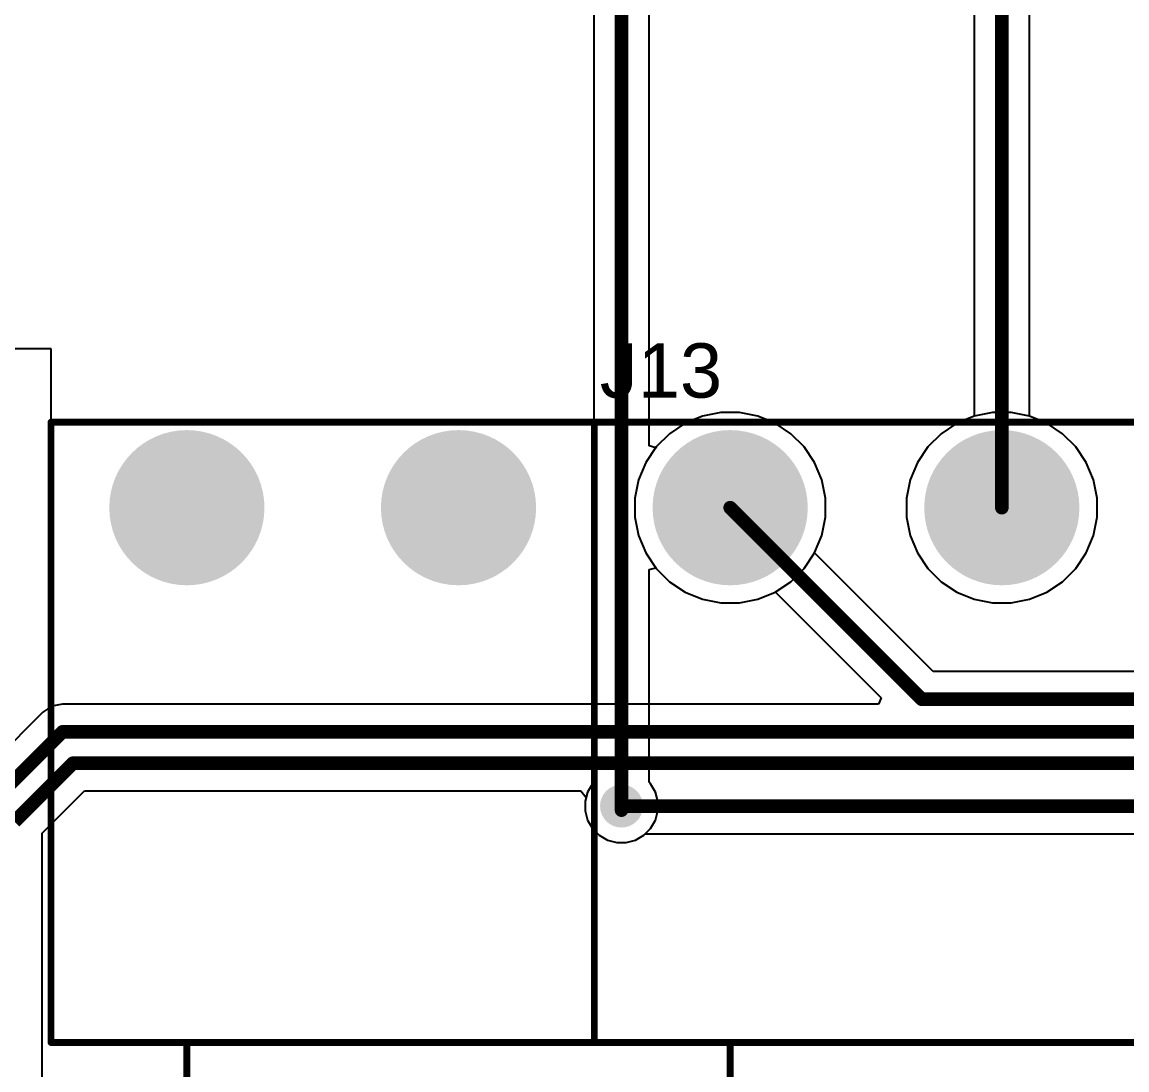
# Model space of a CAD drawing. Header units: millimetres. Extents: x -1.53 to 7.44, y -0.61 to 4.57.
# Drawn here: x 1.504 to 2.317, y 1.95 to 2.721 of the extents above; entities that cross this region are included whole.
import ezdxf

# ---------------------------------------------------------------- set-up
doc = ezdxf.new("R2010")
doc.units = ezdxf.units.MM
doc.header["$MEASUREMENT"] = 0
for name, color, linetype in [('BottomLayer', 5, 'Continuous'), ('BottomSolder', 6, 'Continuous'), ('MultiLayer', 9, 'Continuous'), ('PadHoleLayer', 156, 'Continuous'), ('TopLayer', 1, 'Continuous'), ('TopOverlay', 2, 'Continuous'), ('TopSolder', 216, 'Continuous'), ('ViaHoleLayer', 16, 'Continuous')]:
    doc.layers.add(name, color=color, linetype=linetype)
doc.styles.add('Arial', font='', dxfattribs={"height": 0.2})
doc.styles.get('Arial').set_extended_font_data('Arial')

# ---------------------------------------------------------------- blocks, each defined once
blk = doc.blocks.new('DB128A_5_08_2_2P_OG_S_65')
at = {"layer": 'BottomLayer'}
h = blk.add_hatch(color=5, dxfattribs=at)
edge = h.paths.add_edge_path()
edge.add_arc((-0.1, 0.6), 0.055118, 0, 360)
h = blk.add_hatch(color=5, dxfattribs=at)
edge = h.paths.add_edge_path()
edge.add_arc((0.1, 0.6), 0.055118, 0, 360)
h = blk.add_hatch(color=5, dxfattribs=at)
edge = h.paths.add_edge_path()
edge.add_arc((0, 0), 0.055118, 0, 360)
h = blk.add_hatch(color=5, dxfattribs=at)
edge = h.paths.add_edge_path()
edge.add_arc((0.2, 0), 0.055118, 0, 360)
at = {"layer": 'BottomSolder'}
h = blk.add_hatch(color=6, dxfattribs=at)
edge = h.paths.add_edge_path()
edge.add_arc((-0.1, 0.6), 0.057118, 0, 360)
h = blk.add_hatch(color=6, dxfattribs=at)
edge = h.paths.add_edge_path()
edge.add_arc((0.1, 0.6), 0.057118, 0, 360)
h = blk.add_hatch(color=6, dxfattribs=at)
edge = h.paths.add_edge_path()
edge.add_arc((0, 0), 0.057118, 0, 360)
h = blk.add_hatch(color=6, dxfattribs=at)
edge = h.paths.add_edge_path()
edge.add_arc((0.2, 0), 0.057118, 0, 360)
at = {"layer": 'MultiLayer'}
h = blk.add_hatch(color=9, dxfattribs=at)
edge = h.paths.add_edge_path()
edge.add_arc((-0.1, 0.6), 0.055118, 0, 360)
h = blk.add_hatch(color=9, dxfattribs=at)
edge = h.paths.add_edge_path()
edge.add_arc((0.1, 0.6), 0.055118, 0, 360)
h = blk.add_hatch(color=9, dxfattribs=at)
edge = h.paths.add_edge_path()
edge.add_arc((0, 0), 0.055118, 0, 360)
h = blk.add_hatch(color=9, dxfattribs=at)
edge = h.paths.add_edge_path()
edge.add_arc((0.2, 0), 0.055118, 0, 360)
at = {"layer": 'PadHoleLayer'}
h = blk.add_hatch(color=156, dxfattribs=at)
edge = h.paths.add_edge_path()
edge.add_arc((-0.1, 0.6), 0.031496, 0, 360)
h = blk.add_hatch(color=156, dxfattribs=at)
edge = h.paths.add_edge_path()
edge.add_arc((0.1, 0.6), 0.031496, 0, 360)
h = blk.add_hatch(color=156, dxfattribs=at)
edge = h.paths.add_edge_path()
edge.add_arc((0, 0), 0.031496, 0, 360)
h = blk.add_hatch(color=156, dxfattribs=at)
edge = h.paths.add_edge_path()
edge.add_arc((0.2, 0), 0.031496, 0, 360)
at = {"layer": 'TopLayer'}
h = blk.add_hatch(color=1, dxfattribs=at)
edge = h.paths.add_edge_path()
edge.add_arc((-0.1, 0.6), 0.055118, 0, 360)
h = blk.add_hatch(color=1, dxfattribs=at)
edge = h.paths.add_edge_path()
edge.add_arc((0.1, 0.6), 0.055118, 0, 360)
h = blk.add_hatch(color=1, dxfattribs=at)
edge = h.paths.add_edge_path()
edge.add_arc((0, 0), 0.055118, 0, 360)
h = blk.add_hatch(color=1, dxfattribs=at)
edge = h.paths.add_edge_path()
edge.add_arc((0.2, 0), 0.055118, 0, 360)
at = {"layer": 'TopSolder'}
h = blk.add_hatch(color=216, dxfattribs=at)
edge = h.paths.add_edge_path()
edge.add_arc((-0.1, 0.6), 0.057118, 0, 360)
h = blk.add_hatch(color=216, dxfattribs=at)
edge = h.paths.add_edge_path()
edge.add_arc((0.1, 0.6), 0.057118, 0, 360)
h = blk.add_hatch(color=216, dxfattribs=at)
edge = h.paths.add_edge_path()
edge.add_arc((0, 0), 0.057118, 0, 360)
h = blk.add_hatch(color=216, dxfattribs=at)
edge = h.paths.add_edge_path()
edge.add_arc((0.2, 0), 0.057118, 0, 360)
at = {"layer": 'TopOverlay', "const_width": 0.005}
for points in [[(-0.2, 0.206301), (-0.2, 0.662992)], [(-0.2, 0.662992), (0.2, 0.662992)], [(0.2, 0.206301), (0.2, 0.662992)], [(-0.2, 0.206301), (0.2, 0.206301)], [(-0.1, -0.187401), (-0.1, 0.206301)], [(0.2, 0.206301), (0.3, 0.206301)], [(0.3, -0.187401), (0.3, 0.206301)], [(-0.1, -0.187401), (0.3, -0.187401)]]:
    blk.add_lwpolyline(points, dxfattribs=at)
at = {"layer": 'TopOverlay', "const_width": 0.0025}
for points in [[(-0.20125, 0.662992, 1), (-0.19875, 0.662992, 1)], [(-0.20125, 0.662992, 1), (-0.19875, 0.662992, 1)], [(0.19875, 0.662992, 1), (0.20125, 0.662992, 1)], [(0.19875, 0.662992, 1), (0.20125, 0.662992, 1)], [(-0.20125, 0.206301, 1), (-0.19875, 0.206301, 1)], [(-0.20125, 0.206301, 1), (-0.19875, 0.206301, 1)], [(-0.10125, 0.206301, 1), (-0.09875, 0.206301, 1)], [(0.19875, 0.206301, 1), (0.20125, 0.206301, 1)], [(0.19875, 0.206301, 1), (0.20125, 0.206301, 1)], [(0.19875, 0.206301, 1), (0.20125, 0.206301, 1)], [(0.29875, 0.206301, 1), (0.30125, 0.206301, 1)], [(0.29875, 0.206301, 1), (0.30125, 0.206301, 1)], [(-0.10125, -0.187401, 1), (-0.09875, -0.187401, 1)], [(-0.10125, -0.187401, 1), (-0.09875, -0.187401, 1)], [(0.29875, -0.187401, 1), (0.30125, -0.187401, 1)], [(0.29875, -0.187401, 1), (0.30125, -0.187401, 1)]]:
    blk.add_lwpolyline(points, format="xyb", close=True, dxfattribs=at)
blk = doc.blocks.new('DB128A_5_08_2_2P_GN_S_148')
at = {"layer": 'BottomLayer'}
h = blk.add_hatch(color=5, dxfattribs=at)
edge = h.paths.add_edge_path()
edge.add_arc((-0.1, 0.6), 0.055118, 0, 360)
h = blk.add_hatch(color=5, dxfattribs=at)
edge = h.paths.add_edge_path()
edge.add_arc((0.1, 0.6), 0.055118, 0, 360)
h = blk.add_hatch(color=5, dxfattribs=at)
edge = h.paths.add_edge_path()
edge.add_arc((0, 0), 0.055118, 0, 360)
h = blk.add_hatch(color=5, dxfattribs=at)
edge = h.paths.add_edge_path()
edge.add_arc((0.2, 0), 0.055118, 0, 360)
at = {"layer": 'BottomSolder'}
h = blk.add_hatch(color=6, dxfattribs=at)
edge = h.paths.add_edge_path()
edge.add_arc((-0.1, 0.6), 0.057118, 0, 360)
h = blk.add_hatch(color=6, dxfattribs=at)
edge = h.paths.add_edge_path()
edge.add_arc((0.1, 0.6), 0.057118, 0, 360)
h = blk.add_hatch(color=6, dxfattribs=at)
edge = h.paths.add_edge_path()
edge.add_arc((0, 0), 0.057118, 0, 360)
h = blk.add_hatch(color=6, dxfattribs=at)
edge = h.paths.add_edge_path()
edge.add_arc((0.2, 0), 0.057118, 0, 360)
at = {"layer": 'MultiLayer'}
h = blk.add_hatch(color=9, dxfattribs=at)
edge = h.paths.add_edge_path()
edge.add_arc((-0.1, 0.6), 0.055118, 0, 360)
h = blk.add_hatch(color=9, dxfattribs=at)
edge = h.paths.add_edge_path()
edge.add_arc((0.1, 0.6), 0.055118, 0, 360)
h = blk.add_hatch(color=9, dxfattribs=at)
edge = h.paths.add_edge_path()
edge.add_arc((0, 0), 0.055118, 0, 360)
h = blk.add_hatch(color=9, dxfattribs=at)
edge = h.paths.add_edge_path()
edge.add_arc((0.2, 0), 0.055118, 0, 360)
at = {"layer": 'PadHoleLayer'}
h = blk.add_hatch(color=156, dxfattribs=at)
edge = h.paths.add_edge_path()
edge.add_arc((-0.1, 0.6), 0.031496, 0, 360)
h = blk.add_hatch(color=156, dxfattribs=at)
edge = h.paths.add_edge_path()
edge.add_arc((0.1, 0.6), 0.031496, 0, 360)
h = blk.add_hatch(color=156, dxfattribs=at)
edge = h.paths.add_edge_path()
edge.add_arc((0, 0), 0.031496, 0, 360)
h = blk.add_hatch(color=156, dxfattribs=at)
edge = h.paths.add_edge_path()
edge.add_arc((0.2, 0), 0.031496, 0, 360)
at = {"layer": 'TopLayer'}
h = blk.add_hatch(color=1, dxfattribs=at)
edge = h.paths.add_edge_path()
edge.add_arc((-0.1, 0.6), 0.055118, 0, 360)
h = blk.add_hatch(color=1, dxfattribs=at)
edge = h.paths.add_edge_path()
edge.add_arc((0.1, 0.6), 0.055118, 0, 360)
h = blk.add_hatch(color=1, dxfattribs=at)
edge = h.paths.add_edge_path()
edge.add_arc((0, 0), 0.055118, 0, 360)
h = blk.add_hatch(color=1, dxfattribs=at)
edge = h.paths.add_edge_path()
edge.add_arc((0.2, 0), 0.055118, 0, 360)
at = {"layer": 'TopSolder'}
h = blk.add_hatch(color=216, dxfattribs=at)
edge = h.paths.add_edge_path()
edge.add_arc((-0.1, 0.6), 0.057118, 0, 360)
h = blk.add_hatch(color=216, dxfattribs=at)
edge = h.paths.add_edge_path()
edge.add_arc((0.1, 0.6), 0.057118, 0, 360)
h = blk.add_hatch(color=216, dxfattribs=at)
edge = h.paths.add_edge_path()
edge.add_arc((0, 0), 0.057118, 0, 360)
h = blk.add_hatch(color=216, dxfattribs=at)
edge = h.paths.add_edge_path()
edge.add_arc((0.2, 0), 0.057118, 0, 360)
at = {"layer": 'TopOverlay', "const_width": 0.005}
for points in [[(-0.2, 0.206301), (-0.2, 0.662992)], [(-0.2, 0.662992), (0.2, 0.662992)], [(0.2, 0.206301), (0.2, 0.662992)], [(-0.2, 0.206301), (0.2, 0.206301)], [(-0.1, -0.187401), (-0.1, 0.206301)], [(0.2, 0.206301), (0.3, 0.206301)], [(0.3, -0.187401), (0.3, 0.206301)], [(-0.1, -0.187401), (0.3, -0.187401)]]:
    blk.add_lwpolyline(points, dxfattribs=at)
at = {"layer": 'TopOverlay', "const_width": 0.0025}
for points in [[(-0.20125, 0.662992, 1), (-0.19875, 0.662992, 1)], [(-0.20125, 0.662992, 1), (-0.19875, 0.662992, 1)], [(0.19875, 0.662992, 1), (0.20125, 0.662992, 1)], [(0.19875, 0.662992, 1), (0.20125, 0.662992, 1)], [(-0.20125, 0.206301, 1), (-0.19875, 0.206301, 1)], [(-0.20125, 0.206301, 1), (-0.19875, 0.206301, 1)], [(-0.10125, 0.206301, 1), (-0.09875, 0.206301, 1)], [(0.19875, 0.206301, 1), (0.20125, 0.206301, 1)], [(0.19875, 0.206301, 1), (0.20125, 0.206301, 1)], [(0.19875, 0.206301, 1), (0.20125, 0.206301, 1)], [(0.29875, 0.206301, 1), (0.30125, 0.206301, 1)], [(0.29875, 0.206301, 1), (0.30125, 0.206301, 1)], [(-0.10125, -0.187401, 1), (-0.09875, -0.187401, 1)], [(-0.10125, -0.187401, 1), (-0.09875, -0.187401, 1)], [(0.29875, -0.187401, 1), (0.30125, -0.187401, 1)], [(0.29875, -0.187401, 1), (0.30125, -0.187401, 1)]]:
    blk.add_lwpolyline(points, format="xyb", close=True, dxfattribs=at)

msp = doc.modelspace()

# ---------------------------------------------------------------- hatches: boundary and pattern name
at = {"layer": 'BottomLayer'}
h = msp.add_hatch(color=5, dxfattribs=at)
edge = h.paths.add_edge_path()
edge.add_arc((1.945, 2.14435), 0.01181, 0, 360)
at = {"layer": 'BottomSolder'}
h = msp.add_hatch(color=6, dxfattribs=at)
edge = h.paths.add_edge_path()
edge.add_arc((1.945, 2.14435), 0.01581, 0, 360)
at = {"layer": 'TopLayer'}
h = msp.add_hatch(color=1, dxfattribs=at)
edge = h.paths.add_edge_path()
edge.add_arc((1.945, 2.14435), 0.01181, 0, 360)
at = {"layer": 'TopSolder'}
h = msp.add_hatch(color=216, dxfattribs=at)
edge = h.paths.add_edge_path()
edge.add_arc((1.945, 2.14435), 0.01581, 0, 360)
at = {"layer": 'ViaHoleLayer'}
h = msp.add_hatch(color=16, dxfattribs=at)
edge = h.paths.add_edge_path()
edge.add_arc((1.945, 2.14435), 0.00591, 0, 360)

# ---------------------------------------------------------------- linework, layer by layer
at = {"layer": 'BottomLayer'}
for p, q in [((2.20461, 2.79351), (2.20461, 2.43144)), ((2.24539, 2.43144), (2.24539, 2.78507)), ((2.01809, 2.43412), (2.00455, 2.43142)), ((2.03191, 2.43412), (2.01809, 2.43412)), ((2.04545, 2.43142), (2.03191, 2.43412)), ((1.99179, 2.42614), (1.9803, 2.41846)), ((2.00455, 2.43142), (1.99179, 2.42614)), ((2.05821, 2.42614), (2.04545, 2.43142)), ((2.0697, 2.41846), (2.05821, 2.42614)), ((2.19179, 2.42614), (2.1803, 2.41846)), ((2.20455, 2.43142), (2.19179, 2.42614)), ((2.20461, 2.43144), (2.20455, 2.43142)), ((2.24545, 2.43142), (2.24539, 2.43144)), ((2.25821, 2.42614), (2.24545, 2.43142)), ((2.2697, 2.41846), (2.25821, 2.42614)), ((1.9803, 2.41846), (1.97054, 2.4087)), ((2.07946, 2.4087), (2.0697, 2.41846)), ((2.1803, 2.41846), (2.17054, 2.4087)), ((2.27946, 2.4087), (2.2697, 2.41846)), ((1.97054, 2.4087), (1.96286, 2.39721)), ((2.08714, 2.39721), (2.07946, 2.4087)), ((2.17054, 2.4087), (2.16286, 2.39721)), ((2.28714, 2.39721), (2.27946, 2.4087)), ((1.96286, 2.39721), (1.95758, 2.38445)), ((2.09242, 2.38445), (2.08714, 2.39721)), ((2.16286, 2.39721), (2.15758, 2.38445)), ((2.29242, 2.38445), (2.28714, 2.39721)), ((1.95758, 2.38445), (1.95488, 2.37091)), ((2.09512, 2.37091), (2.09242, 2.38445)), ((2.15758, 2.38445), (2.15488, 2.37091)), ((2.29512, 2.37091), (2.29242, 2.38445)), ((1.95488, 2.37091), (1.95488, 2.35709)), ((2.09512, 2.35709), (2.09512, 2.37091)), ((2.15488, 2.37091), (2.15488, 2.35709)), ((2.29512, 2.35709), (2.29512, 2.37091)), ((1.95488, 2.35709), (1.95758, 2.34355)), ((2.09242, 2.34355), (2.09512, 2.35709)), ((2.15488, 2.35709), (2.15758, 2.34355)), ((2.29242, 2.34355), (2.29512, 2.35709)), ((1.95758, 2.34355), (1.96286, 2.33079)), ((2.08714, 2.33079), (2.09242, 2.34355)), ((2.15758, 2.34355), (2.16286, 2.33079)), ((2.28714, 2.33079), (2.29242, 2.34355)), ((1.96286, 2.33079), (1.97054, 2.3193)), ((2.0871, 2.33073), (2.08714, 2.33079)), ((2.17445, 2.24339), (2.0871, 2.33073)), ((2.16286, 2.33079), (2.17054, 2.3193)), ((2.27946, 2.3193), (2.28714, 2.33079)), ((1.97054, 2.3193), (1.9803, 2.30954)), ((2.17054, 2.3193), (2.1803, 2.30954)), ((2.2697, 2.30954), (2.27946, 2.3193)), ((1.9803, 2.30954), (1.99179, 2.30186)), ((2.1803, 2.30954), (2.19179, 2.30186)), ((2.25821, 2.30186), (2.2697, 2.30954)), ((1.99179, 2.30186), (2.00455, 2.29658)), ((2.00455, 2.29658), (2.01809, 2.29388)), ((2.01809, 2.29388), (2.03191, 2.29388)), ((2.03191, 2.29388), (2.04545, 2.29658)), ((2.04545, 2.29658), (2.05821, 2.30186)), ((2.05821, 2.30186), (2.05827, 2.3019)), ((2.05827, 2.3019), (2.13615, 2.22401)), ((2.19179, 2.30186), (2.20455, 2.29658)), ((2.20455, 2.29658), (2.21809, 2.29388)), ((2.21809, 2.29388), (2.23191, 2.29388)), ((2.23191, 2.29388), (2.24545, 2.29658)), ((2.24545, 2.29658), (2.25821, 2.30186)), ((2.51024, 2.24339), (2.17445, 2.24339)), ((2.13615, 2.22401), (2.13424, 2.21939)), ((1.51905, 2.21342), (1.45817, 2.15255)), ((1.52566, 2.21784), (1.51905, 2.21342)), ((1.51905, 2.21342), (1.51905, 2.21342)), ((1.53346, 2.21939), (1.52566, 2.21784)), ((2.13424, 2.21939), (1.53346, 2.21939)), ((1.51855, 2.12445), (1.54971, 2.15561)), ((1.54971, 2.15561), (1.91508, 2.15561)), ((1.91508, 2.15561), (1.91892, 2.15061)), ((1.91892, 2.15061), (1.91819, 2.14788)), ((1.91819, 2.14788), (1.91819, 2.14082)), ((1.91819, 2.14082), (1.92002, 2.134)), ((1.92002, 2.134), (1.92355, 2.12789)), ((1.51855, 1.68336), (1.51855, 2.12445)), ((1.92355, 2.12789), (1.92854, 2.12289)), ((1.96146, 2.12289), (1.96252, 2.12396)), ((1.96252, 2.12396), (5.34835, 2.12396)), ((1.92854, 2.12289), (1.93465, 2.11936)), ((1.93465, 2.11936), (1.94147, 2.11754)), ((1.94147, 2.11754), (1.94853, 2.11754)), ((1.94853, 2.11754), (1.95535, 2.11936)), ((1.95535, 2.11936), (1.96146, 2.12289))]:
    msp.add_line(p, q, dxfattribs=at)
at = {"layer": 'BottomLayer', "const_width": 0.01}
for points in [[(2.225, 2.364), (2.225, 2.79351)], [(2.025, 2.364), (2.166, 2.223)], [(2.166, 2.223), (4.437, 2.223)], [(1.47259, 2.13813), (1.53346, 2.199)], [(1.53346, 2.199), (5.336, 2.199)], [(1.49816, 2.13289), (1.54126, 2.176)], [(1.54126, 2.176), (5.345, 2.176)], [(1.945, 2.14435), (5.34835, 2.14435)]]:
    msp.add_lwpolyline(points, dxfattribs=at)
at = {"layer": 'BottomLayer', "const_width": 0.005}
for points in [[(2.0225, 2.364, 1), (2.0275, 2.364, 1)], [(2.2225, 2.364, 1), (2.2275, 2.364, 1)], [(2.1635, 2.223, 1), (2.1685, 2.223, 1)], [(2.1635, 2.223, 1), (2.1685, 2.223, 1)], [(1.53096, 2.199, 1), (1.53596, 2.199, 1)], [(1.53096, 2.199, 1), (1.53596, 2.199, 1)], [(1.53876, 2.176, 1), (1.54376, 2.176, 1)], [(1.53876, 2.176, 1), (1.54376, 2.176, 1)], [(1.9425, 2.14435, 1), (1.9475, 2.14435, 1)]]:
    msp.add_lwpolyline(points, format="xyb", close=True, dxfattribs=at)
at = {"layer": 'TopLayer'}
for p, q in [((1.92461, 2.81543), (1.92461, 2.16187)), ((1.96539, 2.40961), (1.96539, 2.81543)), ((1.525, 2.481), (-0.08, 2.481)), ((1.525, 1.9703), (1.525, 2.481)), ((2.01809, 2.43412), (2.00455, 2.43142)), ((2.03191, 2.43412), (2.01809, 2.43412)), ((2.04545, 2.43142), (2.03191, 2.43412)), ((2.21809, 2.43412), (2.20455, 2.43142)), ((2.23191, 2.43412), (2.21809, 2.43412)), ((2.24545, 2.43142), (2.23191, 2.43412)), ((1.99179, 2.42614), (1.9803, 2.41846)), ((2.00455, 2.43142), (1.99179, 2.42614)), ((2.05821, 2.42614), (2.04545, 2.43142)), ((2.0697, 2.41846), (2.05821, 2.42614)), ((2.19179, 2.42614), (2.1803, 2.41846)), ((2.20455, 2.43142), (2.19179, 2.42614)), ((2.25821, 2.42614), (2.24545, 2.43142)), ((2.2697, 2.41846), (2.25821, 2.42614)), ((1.9803, 2.41846), (1.97054, 2.4087)), ((2.07946, 2.4087), (2.0697, 2.41846)), ((2.1803, 2.41846), (2.17054, 2.4087)), ((2.27946, 2.4087), (2.2697, 2.41846)), ((1.97018, 2.40816), (1.96539, 2.40961)), ((1.97054, 2.4087), (1.97018, 2.40816)), ((2.08714, 2.39721), (2.07946, 2.4087)), ((2.17054, 2.4087), (2.16286, 2.39721)), ((2.28714, 2.39721), (2.27946, 2.4087)), ((2.09242, 2.38445), (2.08714, 2.39721)), ((2.16286, 2.39721), (2.15758, 2.38445)), ((2.29242, 2.38445), (2.28714, 2.39721)), ((2.09512, 2.37091), (2.09242, 2.38445)), ((2.15758, 2.38445), (2.15488, 2.37091)), ((2.29512, 2.37091), (2.29242, 2.38445)), ((2.09512, 2.35709), (2.09512, 2.37091)), ((2.15488, 2.37091), (2.15488, 2.35709)), ((2.29512, 2.35709), (2.29512, 2.37091)), ((2.09242, 2.34355), (2.09512, 2.35709)), ((2.15488, 2.35709), (2.15758, 2.34355)), ((2.29242, 2.34355), (2.29512, 2.35709)), ((2.08714, 2.33079), (2.09242, 2.34355)), ((2.15758, 2.34355), (2.16286, 2.33079)), ((2.28714, 2.33079), (2.29242, 2.34355)), ((2.07946, 2.3193), (2.08714, 2.33079)), ((2.16286, 2.33079), (2.17054, 2.3193)), ((2.27946, 2.3193), (2.28714, 2.33079)), ((1.96539, 2.31839), (1.97018, 2.31984)), ((1.96539, 2.16187), (1.96539, 2.31839)), ((1.97018, 2.31984), (1.97054, 2.3193)), ((1.97054, 2.3193), (1.9803, 2.30954)), ((2.0697, 2.30954), (2.07946, 2.3193)), ((2.17054, 2.3193), (2.1803, 2.30954)), ((2.2697, 2.30954), (2.27946, 2.3193)), ((1.9803, 2.30954), (1.99179, 2.30186)), ((2.05821, 2.30186), (2.0697, 2.30954)), ((2.1803, 2.30954), (2.19179, 2.30186)), ((2.25821, 2.30186), (2.2697, 2.30954)), ((1.99179, 2.30186), (2.00455, 2.29658)), ((2.00455, 2.29658), (2.01809, 2.29388)), ((2.01809, 2.29388), (2.03191, 2.29388)), ((2.03191, 2.29388), (2.04545, 2.29658)), ((2.04545, 2.29658), (2.05821, 2.30186)), ((2.19179, 2.30186), (2.20455, 2.29658)), ((2.20455, 2.29658), (2.21809, 2.29388)), ((2.21809, 2.29388), (2.23191, 2.29388)), ((2.23191, 2.29388), (2.24545, 2.29658)), ((2.24545, 2.29658), (2.25821, 2.30186)), ((1.92355, 2.16081), (1.92002, 2.1547)), ((1.92461, 2.16187), (1.92355, 2.16081)), ((1.96645, 2.16081), (1.96539, 2.16187)), ((1.96998, 2.1547), (1.96645, 2.16081)), ((1.92002, 2.1547), (1.91819, 2.14788)), ((1.91819, 2.14788), (1.91819, 2.14082)), ((1.97181, 2.14788), (1.96998, 2.1547)), ((1.97181, 2.14082), (1.97181, 2.14788)), ((1.91819, 2.14082), (1.92002, 2.134)), ((1.96998, 2.134), (1.97181, 2.14082)), ((1.92002, 2.134), (1.92355, 2.12789)), ((1.96645, 2.12789), (1.96998, 2.134)), ((1.92355, 2.12789), (1.92854, 2.12289)), ((1.96146, 2.12289), (1.96645, 2.12789)), ((1.92854, 2.12289), (1.93465, 2.11936)), ((1.93465, 2.11936), (1.94147, 2.11754)), ((1.94147, 2.11754), (1.94853, 2.11754)), ((1.94853, 2.11754), (1.95535, 2.11936)), ((1.95535, 2.11936), (1.96146, 2.12289)), ((1.923, 1.9703), (1.525, 1.9703)), ((3.408, 1.9703), (1.923, 1.9703))]:
    msp.add_line(p, q, dxfattribs=at)
at = {"layer": 'TopLayer', "const_width": 0.01}
msp.add_lwpolyline([(1.945, 2.14135), (1.945, 2.999)], dxfattribs=at)
at = {"layer": 'TopLayer', "const_width": 0.005}
msp.add_lwpolyline([(1.9425, 2.14135, 1), (1.9475, 2.14135, 1)], format="xyb", close=True, dxfattribs=at)

# ---------------------------------------------------------------- block references
for name, p in [('DB128A_5_08_2_2P_OG_S_65', (1.725, 1.764)), ('DB128A_5_08_2_2P_GN_S_148', (2.125, 1.764))]:
    msp.add_blockref(name, p)

# ---------------------------------------------------------------- texts
at = {"layer": 'TopOverlay', "style": 'Arial'}
msp.add_text('J13', height=0.04, dxfattribs=at).set_placement((1.92902, 2.44501))

doc.saveas('drawing.dxf')
